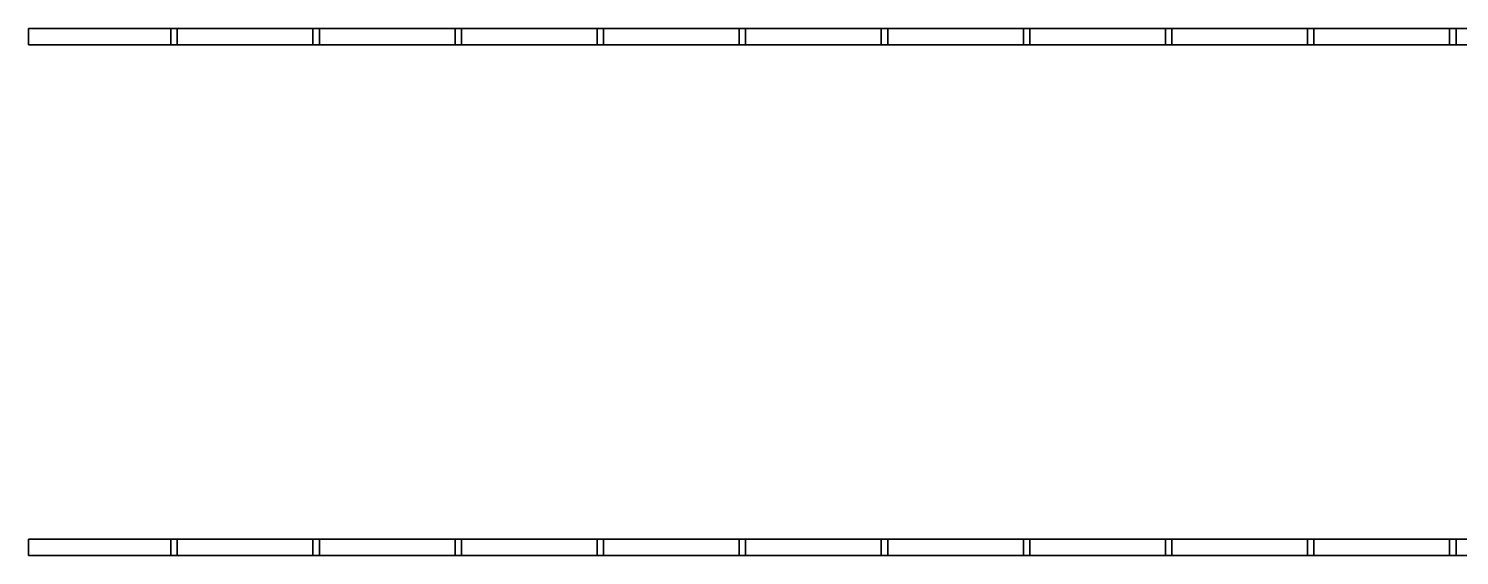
# Model space of a CAD drawing. Header units: metres. Extents: x 2.9 to 42.8, y 1.7 to 28.7.
# Drawn here: x 37.684 to 38.465, y 25.575 to 25.862 of the extents above; entities that cross this region are included whole.
import ezdxf

# ---------------------------------------------------------------- set-up
doc = ezdxf.new("R2010")
doc.units = ezdxf.units.M
doc.layers.add('GRIS', color=8, linetype='Continuous')

msp = doc.modelspace()

# ---------------------------------------------------------------- linework, layer by layer
at = {"layer": 'GRIS', "lineweight": -3}
for points in [[(37.7649, 25.8621), (37.6837, 25.8621), (37.7649, 25.8621)], [(37.6837, 25.8621), (37.6837, 25.8533), (37.6837, 25.8621)], [(37.8425, 25.8621), (37.7613, 25.8621), (37.8425, 25.8621)], [(37.7613, 25.8621), (37.7613, 25.8533), (37.7613, 25.8621)], [(37.7649, 25.8533), (37.7649, 25.8621), (37.7649, 25.8533)], [(37.9201, 25.8621), (37.8389, 25.8621), (37.9201, 25.8621)], [(37.8389, 25.8621), (37.8389, 25.8533), (37.8389, 25.8621)], [(37.8425, 25.8533), (37.8425, 25.8621), (37.8425, 25.8533)], [(37.9977, 25.8621), (37.9166, 25.8621), (37.9977, 25.8621)], [(37.9166, 25.8621), (37.9166, 25.8533), (37.9166, 25.8621)], [(37.9201, 25.8533), (37.9201, 25.8621), (37.9201, 25.8533)], [(38.0753, 25.8621), (37.9942, 25.8621), (38.0753, 25.8621)], [(37.9942, 25.8621), (37.9942, 25.8533), (37.9942, 25.8621)], [(37.9977, 25.8533), (37.9977, 25.8621), (37.9977, 25.8533)], [(38.1529, 25.8621), (38.0718, 25.8621), (38.1529, 25.8621)], [(38.0718, 25.8621), (38.0718, 25.8533), (38.0718, 25.8621)], [(38.0753, 25.8533), (38.0753, 25.8621), (38.0753, 25.8533)], [(38.2305, 25.8621), (38.1494, 25.8621), (38.2305, 25.8621)], [(38.1494, 25.8621), (38.1494, 25.8533), (38.1494, 25.8621)], [(38.1529, 25.8533), (38.1529, 25.8621), (38.1529, 25.8533)], [(38.3081, 25.8621), (38.227, 25.8621), (38.3081, 25.8621)], [(38.227, 25.8621), (38.227, 25.8533), (38.227, 25.8621)], [(38.2305, 25.8533), (38.2305, 25.8621), (38.2305, 25.8533)], [(38.3857, 25.8621), (38.3046, 25.8621), (38.3857, 25.8621)], [(38.3046, 25.8621), (38.3046, 25.8533), (38.3046, 25.8621)], [(38.3081, 25.8533), (38.3081, 25.8621), (38.3081, 25.8533)], [(38.4634, 25.8621), (38.3822, 25.8621), (38.4634, 25.8621)], [(38.3822, 25.8621), (38.3822, 25.8533), (38.3822, 25.8621)], [(38.3857, 25.8533), (38.3857, 25.8621), (38.3857, 25.8533)], [(38.541, 25.8621), (38.4598, 25.8621), (38.541, 25.8621)], [(38.4598, 25.8621), (38.4598, 25.8533), (38.4598, 25.8621)], [(38.4634, 25.8533), (38.4634, 25.8621), (38.4634, 25.8533)], [(37.6837, 25.8533), (37.7649, 25.8533), (37.6837, 25.8533)], [(37.7613, 25.8533), (37.8425, 25.8533), (37.7613, 25.8533)], [(37.8389, 25.8533), (37.9201, 25.8533), (37.8389, 25.8533)], [(37.9166, 25.8533), (37.9977, 25.8533), (37.9166, 25.8533)], [(37.9942, 25.8533), (38.0753, 25.8533), (37.9942, 25.8533)], [(38.0718, 25.8533), (38.1529, 25.8533), (38.0718, 25.8533)], [(38.1494, 25.8533), (38.2305, 25.8533), (38.1494, 25.8533)], [(38.227, 25.8533), (38.3081, 25.8533), (38.227, 25.8533)], [(38.3046, 25.8533), (38.3857, 25.8533), (38.3046, 25.8533)], [(38.3822, 25.8533), (38.4634, 25.8533), (38.3822, 25.8533)], [(38.4598, 25.8533), (38.541, 25.8533), (38.4598, 25.8533)], [(37.7649, 25.5834), (37.6837, 25.5834), (37.7649, 25.5834)], [(37.6837, 25.5834), (37.6837, 25.5746), (37.6837, 25.5834)], [(37.8425, 25.5834), (37.7613, 25.5834), (37.8425, 25.5834)], [(37.7613, 25.5834), (37.7613, 25.5746), (37.7613, 25.5834)], [(37.7649, 25.5746), (37.7649, 25.5834), (37.7649, 25.5746)], [(37.9201, 25.5834), (37.8389, 25.5834), (37.9201, 25.5834)], [(37.8389, 25.5834), (37.8389, 25.5746), (37.8389, 25.5834)], [(37.8425, 25.5746), (37.8425, 25.5834), (37.8425, 25.5746)], [(37.9977, 25.5834), (37.9166, 25.5834), (37.9977, 25.5834)], [(37.9166, 25.5834), (37.9166, 25.5746), (37.9166, 25.5834)], [(37.9201, 25.5746), (37.9201, 25.5834), (37.9201, 25.5746)], [(38.0753, 25.5834), (37.9942, 25.5834), (38.0753, 25.5834)], [(37.9942, 25.5834), (37.9942, 25.5746), (37.9942, 25.5834)], [(37.9977, 25.5746), (37.9977, 25.5834), (37.9977, 25.5746)], [(38.1529, 25.5834), (38.0718, 25.5834), (38.1529, 25.5834)], [(38.0718, 25.5834), (38.0718, 25.5746), (38.0718, 25.5834)], [(38.0753, 25.5746), (38.0753, 25.5834), (38.0753, 25.5746)], [(38.2305, 25.5834), (38.1494, 25.5834), (38.2305, 25.5834)], [(38.1494, 25.5834), (38.1494, 25.5746), (38.1494, 25.5834)], [(38.1529, 25.5746), (38.1529, 25.5834), (38.1529, 25.5746)], [(38.3081, 25.5834), (38.227, 25.5834), (38.3081, 25.5834)], [(38.227, 25.5834), (38.227, 25.5746), (38.227, 25.5834)], [(38.2305, 25.5746), (38.2305, 25.5834), (38.2305, 25.5746)], [(38.3857, 25.5834), (38.3046, 25.5834), (38.3857, 25.5834)], [(38.3046, 25.5834), (38.3046, 25.5746), (38.3046, 25.5834)], [(38.3081, 25.5746), (38.3081, 25.5834), (38.3081, 25.5746)], [(38.4634, 25.5834), (38.3822, 25.5834), (38.4634, 25.5834)], [(38.3822, 25.5834), (38.3822, 25.5746), (38.3822, 25.5834)], [(38.3857, 25.5746), (38.3857, 25.5834), (38.3857, 25.5746)], [(38.541, 25.5834), (38.4598, 25.5834), (38.541, 25.5834)], [(38.4598, 25.5834), (38.4598, 25.5746), (38.4598, 25.5834)], [(38.4634, 25.5746), (38.4634, 25.5834), (38.4634, 25.5746)], [(37.6837, 25.5746), (37.7649, 25.5746), (37.6837, 25.5746)], [(37.7613, 25.5746), (37.8425, 25.5746), (37.7613, 25.5746)], [(37.8389, 25.5746), (37.9201, 25.5746), (37.8389, 25.5746)], [(37.9166, 25.5746), (37.9977, 25.5746), (37.9166, 25.5746)], [(37.9942, 25.5746), (38.0753, 25.5746), (37.9942, 25.5746)], [(38.0718, 25.5746), (38.1529, 25.5746), (38.0718, 25.5746)], [(38.1494, 25.5746), (38.2305, 25.5746), (38.1494, 25.5746)], [(38.227, 25.5746), (38.3081, 25.5746), (38.227, 25.5746)], [(38.3046, 25.5746), (38.3857, 25.5746), (38.3046, 25.5746)], [(38.3822, 25.5746), (38.4634, 25.5746), (38.3822, 25.5746)], [(38.4598, 25.5746), (38.541, 25.5746), (38.4598, 25.5746)]]:
    msp.add_lwpolyline(points, dxfattribs=at)

doc.saveas('drawing.dxf')
